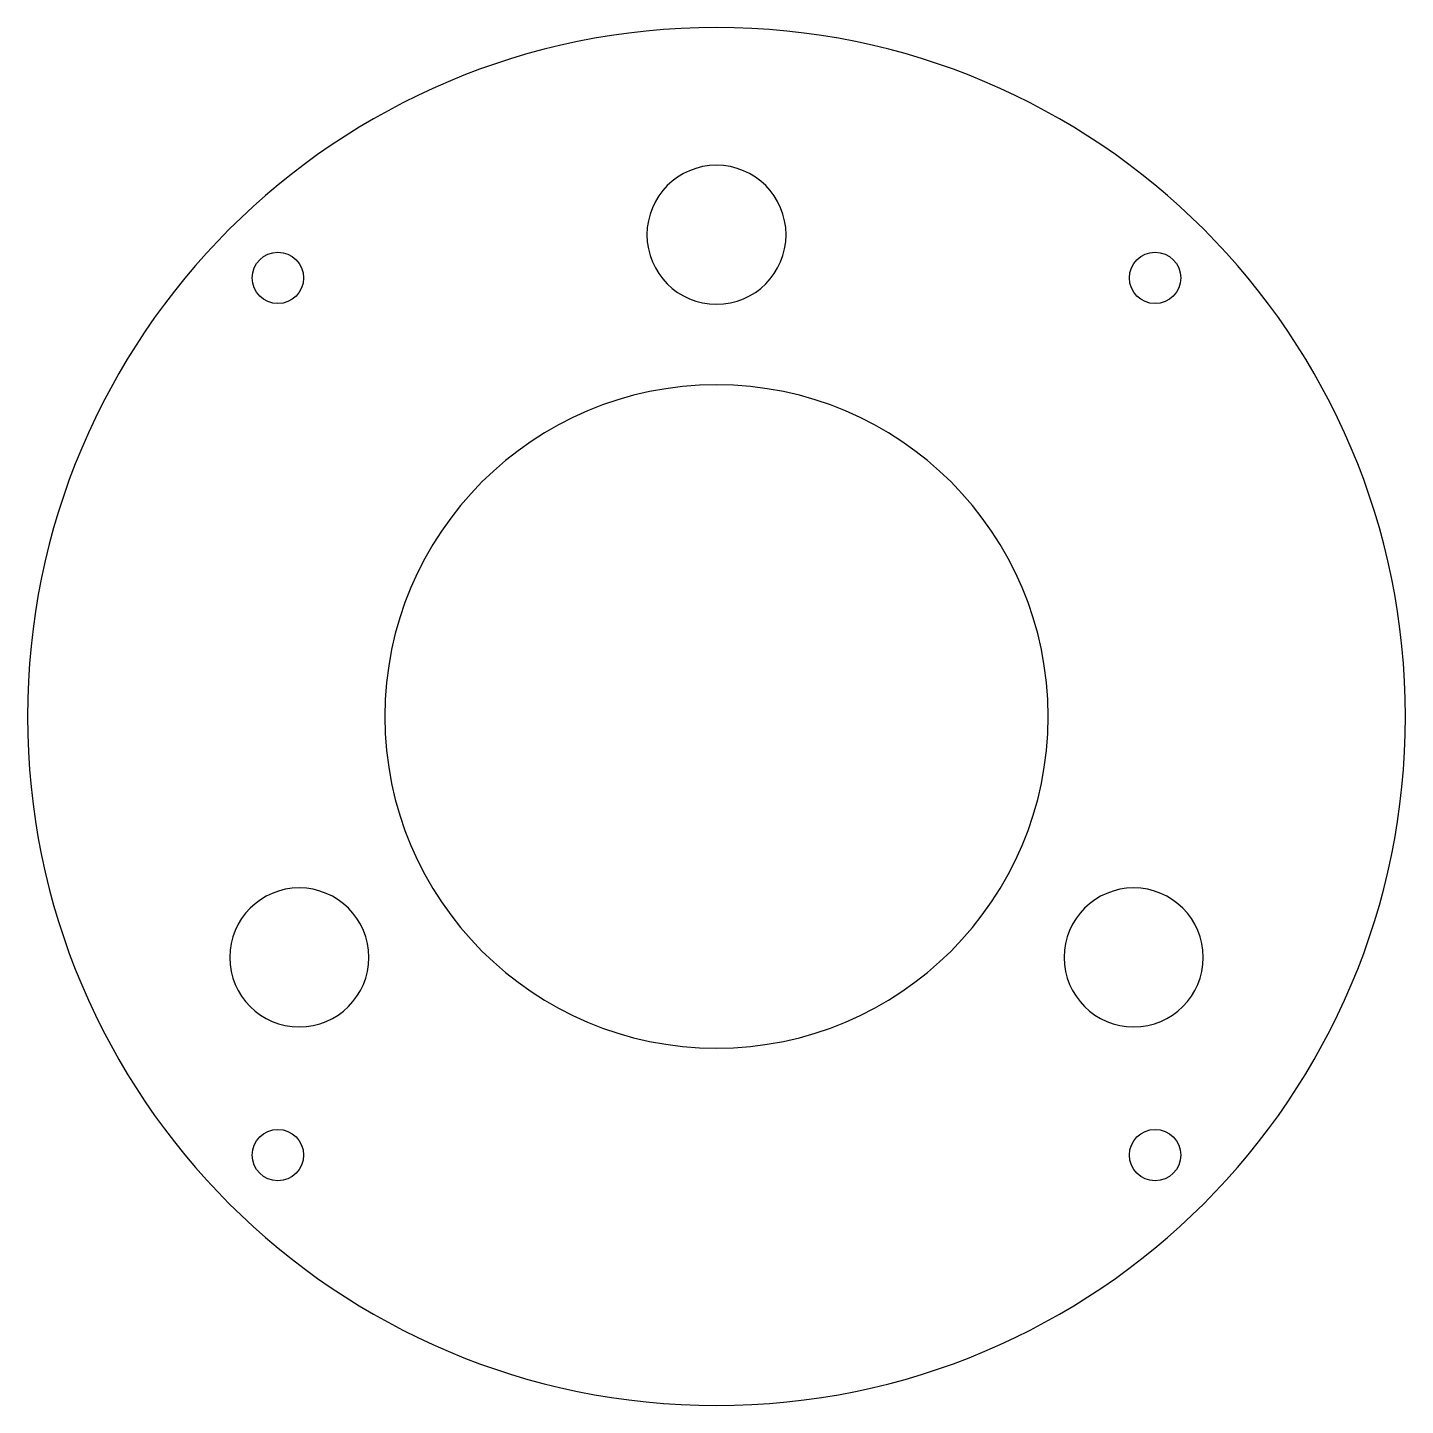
# Model space of a CAD drawing. Header units: millimetres. Extents: x -64 to 64, y -64 to 64.
import ezdxf

# ---------------------------------------------------------------- set-up
doc = ezdxf.new("R2010")
doc.units = ezdxf.units.MM

msp = doc.modelspace()

# ---------------------------------------------------------------- linework, layer by layer
at = {"color": 7, "linetype": 'Continuous', "lineweight": 25}
for centre in [(-41, 41), (41, 41), (-41, -41), (41, -41)]:
    msp.add_circle(centre, 2.4, dxfattribs=at)
for centre, radius, start, end in [((0, 0), 64.4, 0, 180), ((0, 45.03), 6.5, 0, 180), ((0, 45.03), 6.5, 180, 0), ((0, 0), 31, 0, 180), ((0, 0), 64.4, 180, 0), ((0, 0), 31, 180, 0), ((-39, -22.52), 6.5, 0, 180), ((39, -22.52), 6.5, 0, 180), ((-39, -22.52), 6.5, 180, 0), ((39, -22.52), 6.5, 180, 0)]:
    msp.add_arc(centre, radius, start, end, dxfattribs=at)

doc.saveas('drawing.dxf')
